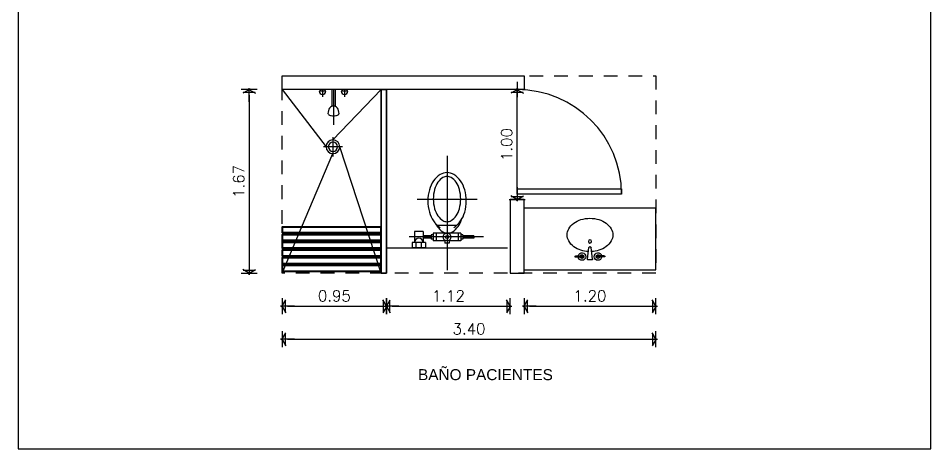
# Model space of a CAD drawing. Header units: millimetres. Extents: x 0 to 53.7, y -32.2 to -5.1.
# Drawn here: x 0 to 8.3, y -32.16 to -28.25 of the extents above; entities that cross this region are included whole.
import ezdxf

# ---------------------------------------------------------------- set-up
doc = ezdxf.new("R2010")
doc.units = ezdxf.units.MM
doc.header["$MEASUREMENT"] = 0
doc.linetypes.add('HIDDEN2', pattern=[0.1875, 0.125, -0.0625])
for name, color, linetype in [('Aux', 8, 'Continuous'), ('Can', 6, 'Continuous'), ('Cot', 8, 'Continuous'), ('Mob', 8, 'Continuous'), ('Mur', 3, 'Continuous'), ('Proy', 9, 'HIDDEN2'), ('Tex', 2, 'Continuous')]:
    doc.layers.add(name, color=color, linetype=linetype)
doc.styles.add('ARIAL', font='arial.ttf')
doc.styles.add('ROMANS', font='romans.shx')
doc.dimstyles.new('PAÑO', dxfattribs={"dimscale": 0.5, "dimtxt": 0.2, "dimasz": 0.1, "dimexe": 0.18, "dimexo": 0.0625, "dimgap": 0.09, "dimtad": 1, "dimzin": 0, "dimdsep": 46, "dimtxsty": 'ROMANS', "dimblk1": 'COTP', "dimblk2": 'COTP', "dimsah": 1, "dimcen": 0.09, "dimse1": 1, "dimse2": 1, "dimclrd": 256, "dimclrt": 2, "dimaunit": 1, "dimadec": 0, "dimazin": 0, "dimtfac": 1, "dimtix": 1, "dimtmove": 2, "dimatfit": 0, "dimldrblk": 'COTP', "dimfxl": 0.18, "dimtolj": 1, "dimtzin": 0, "dimarcsym": 0})

# ---------------------------------------------------------------- blocks, each defined once
blk = doc.blocks.new('PTD')
at = {"color": 0, "linetype": 'ByBlock'}
blk.add_line((-0.0734, 0), (0.0734, 0), dxfattribs=at)
blk.add_lwpolyline([(1, 0), (0.95, 0), (0.95, 1), (1, 1)], close=True, dxfattribs=at)
blk.add_arc((1, 0), 1, 90, 180, dxfattribs=at)
blk = doc.blocks.new('lavabo ovalado')
for p, q in [((0.0148, 0.1688), (-0.0147, 0.1688)), ((-0.1364, 0.1404), (-0.0559, 0.1405)), ((-0.1364, 0.1404), (-0.0559, 0.1405)), ((-0.1364, 0.1377), (-0.1364, 0.1404)), ((-0.1364, 0.1377), (-0.1364, 0.1404)), ((-0.1293, 0.1305), (-0.057, 0.1306)), ((-0.1293, 0.1305), (-0.057, 0.1306)), ((-0.0218, 0.1611), (-0.0097, 0.0552)), ((-0.0218, 0.1611), (-0.0097, 0.0552)), ((0.0219, 0.1611), (0.0098, 0.0552)), ((0.0219, 0.1611), (0.0098, 0.0552)), ((0.1365, 0.1404), (0.056, 0.1405)), ((0.1365, 0.1404), (0.056, 0.1405)), ((0.1294, 0.1305), (0.0571, 0.1306)), ((0.1294, 0.1305), (0.0571, 0.1306)), ((0.1365, 0.1377), (0.1365, 0.1404)), ((0.1365, 0.1377), (0.1365, 0.1404)), ((0.0027, 0.0487), (-0.0027, 0.0487))]:
    blk.add_line(p, q)
blk.add_circle((0, 0), 0.0148)
for centre, radius, start, end in [((-0.0723, 0.1373), 0.0345, 191.23833, 174.74552), ((-0.0147, 0.1617), 0.00711, 89.98224, 185.15049), ((-0.0147, 0.1617), 0.00711, 89.98224, 185.15049), ((0.0148, 0.1617), 0.00711, 354.81399, 89.98224), ((0.0725, 0.1373), 0.0345, 5.25448, 348.76167), ((-0.1293, 0.1377), 0.00711, 180.01776, 270.01776), ((-0.1293, 0.1377), 0.00711, 180.01776, 270.01776), ((-0.0723, 0.1373), 0.0167, 203.66645, 169.09874), ((-0.0001, -0.1922), 0.2841, 92.78852, 106.76595), ((-0.0001, -0.1922), 0.2841, 73.19854, 87.17477), ((0.0725, 0.1373), 0.0167, 10.90126, 336.33355), ((0.1294, 0.1377), 0.00711, 269.98224, 359.98224), ((0.1294, 0.1377), 0.00711, 269.98224, 359.98224), ((-0.0499, -0.0854), 0.1647, 126.04229, 150.34837), ((-0.0197, -0.1268), 0.2159, 106.76595, 126.04229), ((-0.0027, 0.0558), 0.00711, 185.15049, 269.98224), ((0.0027, 0.0558), 0.00711, 269.98224, 354.81399), ((0.0197, -0.1269), 0.2159, 53.92219, 73.19854), ((0.0498, -0.0855), 0.1647, 29.61612, 53.92219), ((-0.096, -0.0592), 0.1116, 150.34837, 179.98224), ((-0.096, -0.0592), 0.1116, 179.98224, 209.61612), ((0.096, -0.0592), 0.1116, 330.34837, 359.98224), ((0.096, -0.0592), 0.1116, 359.98224, 29.61612), ((-0.0499, -0.0329), 0.1647, 209.61612, 233.92219), ((0.0498, -0.033), 0.1647, 306.04229, 330.34837), ((-0.0197, 0.0084), 0.2159, 233.92219, 253.19854), ((0, 0.0738), 0.2841, 253.19854, 269.98224), ((0, 0.0738), 0.2841, 269.98224, 286.76595), ((0.0197, 0.0084), 0.2159, 286.76595, 306.04229)]:
    blk.add_arc(centre, radius, start, end)
blk = doc.blocks.new('REG')
for p, q in [((-0.12, 0.0003), (-0.12, -0.0147)), ((-0.1, 0.0003), (-0.1, -0.0647)), ((-0.08, 0.0003), (-0.08, -0.0147)), ((-0.015, 0.0003), (-0.015, -0.1515)), ((0, 0.0003), (0, -0.3195)), ((0.015, 0.0003), (0.015, -0.1515)), ((0.08, 0.0003), (0.08, -0.0147)), ((0.1, 0.0003), (0.1, -0.0647)), ((0.12, 0.0003), (0.12, -0.0147))]:
    blk.add_line(p, q)
for points in [[(-0.13, -0.0147, 1), (-0.07, -0.0147)], [(0.07, -0.0147, 1), (0.13, -0.0147)], [(-0.0356, -0.1688, 0.083713), (-0.0463, -0.1906, 0.072547), (-0.0504, -0.2183, 0.137637), (-0.0472, -0.2247, 0.097247), (-0.0353, -0.2324, 0.05423), (-0.0203, -0.2366, 0.041158), (0, -0.2383, 0.041158), (0.0203, -0.2366, 0.05423), (0.0353, -0.2324, 0.097247), (0.0472, -0.2247, 0.137637), (0.0504, -0.2183, 0.072547), (0.0463, -0.1906, 0.083713), (0.0356, -0.1688, 0.106586), (0.0184, -0.1532, 0.131323), (0, -0.1483, 0.131323), (-0.0184, -0.1532, 0.106586)]]:
    blk.add_lwpolyline(points, format="xyb", close=True)
blk = doc.blocks.new('COLAD')
for p, q in [((0, 0.0875), (0, -0.0875)), ((-0.0875, 0), (0.0875, 0))]:
    blk.add_line(p, q)
for radius in [0.0625, 0.0425]:
    blk.add_circle((0, 0), radius)
blk = doc.blocks.new('A$C3AD534CF')
at = {"lineweight": 40}
for points in [[(0.9, 0.35), (0, 0.35), (0, 0.4), (0.9, 0.4)], [(0.9, 0.28), (0, 0.28), (0, 0.33), (0.9, 0.33)], [(0.9, 0.21), (0, 0.21), (0, 0.26), (0.9, 0.26)], [(0.9, 0.14), (0, 0.14), (0, 0.19), (0.9, 0.19)], [(0.9, 0.07), (0, 0.07), (0, 0.12), (0.9, 0.12)], [(0.9, 0), (0, 0), (0, 0.05), (0.9, 0.05)]]:
    blk.add_lwpolyline(points, close=True, dxfattribs=at)
at = {"lineweight": 40, "elevation": 0.1159}
for points in [[(0.1242, 0.35), (0.1242, 0.33)], [(0.1542, 0.33), (0.1542, 0.35)], [(0.7458, 0.33), (0.7458, 0.35)], [(0.7758, 0.35), (0.7758, 0.33)], [(0.1242, 0.28), (0.1242, 0.26)], [(0.1542, 0.26), (0.1542, 0.28)], [(0.7458, 0.26), (0.7458, 0.28)], [(0.7758, 0.28), (0.7758, 0.26)], [(0.1242, 0.21), (0.1242, 0.19)], [(0.1542, 0.19), (0.1542, 0.21)], [(0.7458, 0.19), (0.7458, 0.21)], [(0.7758, 0.21), (0.7758, 0.19)], [(0.1242, 0.14), (0.1242, 0.12)], [(0.1542, 0.12), (0.1542, 0.14)], [(0.7458, 0.12), (0.7458, 0.14)], [(0.7758, 0.14), (0.7758, 0.12)], [(0.1242, 0.07), (0.1242, 0.05)], [(0.1542, 0.05), (0.1542, 0.07)], [(0.7458, 0.05), (0.7458, 0.07)], [(0.7758, 0.07), (0.7758, 0.05)]]:
    blk.add_lwpolyline(points, dxfattribs=at)
blk = doc.blocks.new('913')
for p, q in [((0.055, -0.3314), (0.055, 0.3443)), ((0.005, 0.316), (-0.045, 0.316)), ((-0.045, 0.196), (-0.045, 0.316)), ((-0.045, 0.281), (0.005, 0.281)), ((0.005, 0.196), (0.005, 0.316)), ((0.105, 0.295), (0.005, 0.295)), ((0.105, 0.217), (0.105, 0.295)), ((0.4, 0.2721), (0.4, -0.2737)), ((-0.045, 0.231), (0.005, 0.231)), ((0.005, 0.196), (-0.045, 0.196)), ((0.105, 0.217), (0.005, 0.217)), ((0.065, 0.215), (0.045, 0.215)), ((0.045, 0.145), (0.045, 0.215)), ((0.065, 0.145), (0.065, 0.215)), ((0.02, 0.02), (0.02, 0.125)), ((0.09, 0.125), (0.02, 0.125)), ((0.09, 0.1), (0.02, 0.1)), ((0.075, 0.145), (0.035, 0.145)), ((0.035, 0.125), (0.035, 0.145)), ((0.075, 0.125), (0.075, 0.145)), ((0.09, -0.125), (0.09, 0.125)), ((0.16, -0.0872), (0.16, 0.0872)), ((0.7913, 0), (-0.2457, 0)), ((0, -0.02), (0, 0.02)), ((0.02, 0.02), (0, 0.02)), ((0.02, -0.0004), (0.02, 0.0004)), ((0.02, -0.02), (0, -0.02)), ((0.02, -0.125), (0.02, -0.02)), ((0.09, -0.1), (0.02, -0.1)), ((0.09, -0.125), (0.02, -0.125)), ((0.035, -0.145), (0.035, -0.125)), ((0.075, -0.145), (0.035, -0.145)), ((0.045, -0.2434), (0.045, -0.145)), ((0.065, -0.2434), (0.065, -0.145)), ((0.075, -0.145), (0.075, -0.125)), ((0.065, -0.2434), (0.045, -0.2434))]:
    blk.add_line(p, q)
for points in [[(0.3825, 0.175, 0.068718), (0.2802, 0.1609, 0.08081), (0.2004, 0.1237, 0.107035), (0.1427, 0.0631, 0.137685)], [(0.1427, -0.0631, 0.107035), (0.2004, -0.1237, 0.08081), (0.2802, -0.1609, 0.068718), (0.3825, -0.175, 0.068718), (0.4848, -0.1609, 0.08081), (0.5645, -0.1237, 0.107035), (0.6222, -0.0631, 0.137685), (0.6399, 0, 0.137685), (0.6222, 0.0631, 0.107035), (0.5645, 0.1237, 0.08081), (0.4848, 0.1609, 0.068718), (0.3825, 0.175, 0.068718)], [(0.1761, 0.1042, 0.02845), (0.1511, 0.0892, 0.107006), (0.1018, 0.0371, 0.137077), (0.0898, -0.0058, 0.137077), (0.1018, -0.0487, 0.107006), (0.1511, -0.1008, 0.081086), (0.2258, -0.1357, 0.040889)]]:
    blk.add_lwpolyline(points, format="xyb")
blk.add_lwpolyline([(0.4, 0.125, 0.069072), (0.312, 0.1128, 0.081086), (0.2473, 0.0825, 0.107006), (0.2046, 0.0374, 0.137077), (0.1942, 0.0002, 0.137077), (0.2046, -0.037, 0.107006), (0.2473, -0.0821, 0.081086), (0.312, -0.1124, 0.069072), (0.4, -0.1246, 0.069072), (0.488, -0.1124, 0.081086), (0.5527, -0.0821, 0.107006), (0.5954, -0.037, 0.137077), (0.6058, 0.0002, 0.137077), (0.5954, 0.0374, 0.107006), (0.5527, 0.0825, 0.081086), (0.488, 0.1128, 0.069072)], format="xyb", close=True)
for radius in [0.035, 0.015]:
    blk.add_circle((0.055, 0), radius)
blk.add_arc((0.005, 0.256), 0.039, 270, 90)
blk = doc.blocks.new('COTP')
at = {"color": 0}
for p, q in [((-2.24, 0), (0.28, 0)), ((0, -1.45), (0, 1.45))]:
    blk.add_line(p, q, dxfattribs=at)
at = {"color": 2}
for p, q in [((0.1, -0.17), (-0.67, 1.16)), ((0.1, 0.17), (-0.67, -1.16)), ((-0.56, -1.11), (-0.56, 1.11))]:
    blk.add_line(p, q, dxfattribs=at)
blk = doc.blocks.new('*D111')
at = {"layer": 'Cot', "lineweight": -2, "transparency": 16777216}
blk.add_line((2.1003, -28.9469), (2.1003, -30.5169), dxfattribs=at)
at = {"layer": 'Defpoints', "color": 0, "transparency": 16777216}
for p in [(2.4003, -28.8969), (2.1003, -30.5669), (2.4003, -30.5669)]:
    blk.add_point(p, dxfattribs=at)
at = {"layer": 'Cot', "lineweight": -2, "transparency": 16777216, "xscale": 0.05, "yscale": 0.05, "zscale": 0.05}
for p, rotation in [((2.1003, -28.8969), 90), ((2.1003, -30.5669), 270)]:
    blk.add_blockref('COTP', p, dxfattribs=dict(at, rotation=rotation))
at = {"layer": 'Cot', "color": 2, "transparency": 16777216, "insert": (2.0053, -29.7319), "char_height": 0.1, "attachment_point": 5, "rotation": 90, "style": 'ROMANS'}
blk.add_mtext('\\A1;1.67', dxfattribs=at)
blk = doc.blocks.new('*D112')
at = {"layer": 'Cot', "lineweight": -2, "transparency": 16777216}
blk.add_line((2.4503, -30.8669), (3.3003, -30.8669), dxfattribs=at)
at = {"layer": 'Defpoints', "color": 0, "transparency": 16777216}
for p in [(2.4003, -30.5669), (3.3503, -30.5669), (3.3503, -30.8669)]:
    blk.add_point(p, dxfattribs=at)
at = {"layer": 'Cot', "lineweight": -2, "transparency": 16777216, "xscale": 0.05, "yscale": 0.05, "zscale": 0.05, "rotation": 180}
blk.add_blockref('COTP', (2.4003, -30.8669), dxfattribs=at)
at = {"layer": 'Cot', "lineweight": -2, "transparency": 16777216, "xscale": 0.05, "yscale": 0.05, "zscale": 0.05}
blk.add_blockref('COTP', (3.3503, -30.8669), dxfattribs=at)
at = {"layer": 'Cot', "color": 2, "transparency": 16777216, "insert": (2.8753, -30.7719), "char_height": 0.1, "attachment_point": 5, "style": 'ROMANS'}
blk.add_mtext('\\A1;0.95', dxfattribs=at)
blk = doc.blocks.new('*D113')
at = {"layer": 'Cot', "lineweight": -2, "transparency": 16777216}
blk.add_line((3.4003, -30.8669), (4.4253, -30.8669), dxfattribs=at)
at = {"layer": 'Defpoints', "color": 0, "transparency": 16777216}
for p in [(3.3503, -30.5669), (4.4753, -30.5669), (4.4753, -30.8669)]:
    blk.add_point(p, dxfattribs=at)
at = {"layer": 'Cot', "lineweight": -2, "transparency": 16777216, "xscale": 0.05, "yscale": 0.05, "zscale": 0.05, "rotation": 180}
blk.add_blockref('COTP', (3.3503, -30.8669), dxfattribs=at)
at = {"layer": 'Cot', "lineweight": -2, "transparency": 16777216, "xscale": 0.05, "yscale": 0.05, "zscale": 0.05}
blk.add_blockref('COTP', (4.4753, -30.8669), dxfattribs=at)
at = {"layer": 'Cot', "color": 2, "transparency": 16777216, "insert": (3.9128, -30.7719), "char_height": 0.1, "attachment_point": 5, "style": 'ROMANS'}
blk.add_mtext('\\A1;1.12', dxfattribs=at)
blk = doc.blocks.new('*D114')
at = {"layer": 'Cot', "lineweight": -2, "transparency": 16777216}
blk.add_line((4.6503, -30.8669), (5.7503, -30.8669), dxfattribs=at)
at = {"layer": 'Defpoints', "color": 0, "transparency": 16777216}
for p in [(4.6003, -30.5669), (5.8003, -30.5669), (5.8003, -30.8669)]:
    blk.add_point(p, dxfattribs=at)
at = {"layer": 'Cot', "lineweight": -2, "transparency": 16777216, "xscale": 0.05, "yscale": 0.05, "zscale": 0.05, "rotation": 180}
blk.add_blockref('COTP', (4.6003, -30.8669), dxfattribs=at)
at = {"layer": 'Cot', "lineweight": -2, "transparency": 16777216, "xscale": 0.05, "yscale": 0.05, "zscale": 0.05}
blk.add_blockref('COTP', (5.8003, -30.8669), dxfattribs=at)
at = {"layer": 'Cot', "color": 2, "transparency": 16777216, "insert": (5.2003, -30.7719), "char_height": 0.1, "attachment_point": 5, "style": 'ROMANS'}
blk.add_mtext('\\A1;1.20', dxfattribs=at)
blk = doc.blocks.new('*D115')
at = {"layer": 'Cot', "lineweight": -2, "transparency": 16777216}
blk.add_line((2.4503, -31.1669), (5.7503, -31.1669), dxfattribs=at)
at = {"layer": 'Defpoints', "color": 0, "transparency": 16777216}
for p in [(2.4003, -30.5669), (5.8003, -30.5669), (5.8003, -31.1669)]:
    blk.add_point(p, dxfattribs=at)
at = {"layer": 'Cot', "lineweight": -2, "transparency": 16777216, "xscale": 0.05, "yscale": 0.05, "zscale": 0.05, "rotation": 180}
blk.add_blockref('COTP', (2.4003, -31.1669), dxfattribs=at)
at = {"layer": 'Cot', "lineweight": -2, "transparency": 16777216, "xscale": 0.05, "yscale": 0.05, "zscale": 0.05}
blk.add_blockref('COTP', (5.8003, -31.1669), dxfattribs=at)
at = {"layer": 'Cot', "color": 2, "transparency": 16777216, "insert": (4.1003, -31.0719), "char_height": 0.1, "attachment_point": 5, "style": 'ROMANS'}
blk.add_mtext('\\A1;3.40', dxfattribs=at)
blk = doc.blocks.new('*D116')
at = {"layer": 'Cot', "lineweight": -2, "transparency": 16777216}
blk.add_line((4.5378, -29.8469), (4.5378, -28.9469), dxfattribs=at)
at = {"layer": 'Defpoints', "color": 0, "transparency": 16777216}
for p in [(4.5378, -28.8969), (4.6003, -28.8969), (4.6003, -29.8969)]:
    blk.add_point(p, dxfattribs=at)
at = {"layer": 'Cot', "lineweight": -2, "transparency": 16777216, "xscale": 0.05, "yscale": 0.05, "zscale": 0.05}
for p, rotation in [((4.5378, -28.8969), 90), ((4.5378, -29.8969), 270)]:
    blk.add_blockref('COTP', p, dxfattribs=dict(at, rotation=rotation))
at = {"layer": 'Cot', "color": 2, "transparency": 16777216, "insert": (4.4428, -29.3969), "char_height": 0.1, "attachment_point": 5, "rotation": 90, "style": 'ROMANS'}
blk.add_mtext('\\A1;1.00', dxfattribs=at)

msp = doc.modelspace()

# ---------------------------------------------------------------- linework, layer by layer
at = {"layer": 'Aux'}
msp.add_lwpolyline([(4.6003, -30.5369), (5.8003, -30.5369), (5.8003, -29.9744), (4.6003, -29.9744)], dxfattribs=at)
at = {"layer": 'Mob'}
for p, q in [((2.4003, -28.8969), (2.8003, -29.4169)), ((3.3003, -28.8969), (2.8628, -29.3544)), ((3.3003, -30.5669), (2.9253, -29.4169)), ((2.4003, -30.5669), (2.8628, -29.4794))]:
    msp.add_line(p, q, dxfattribs=at)
at = {"layer": 'Mob', "linetype": 'Continuous'}
msp.add_line((3.3503, -30.3369), (4.4503, -30.3369), dxfattribs=at)
at = {"layer": 'Mob'}
for points in [[(3.3503, -28.8969), (3.3503, -30.5669), (3.3003, -30.5669), (3.3003, -28.8969)], [(3.3503, -30.5669), (3.3503, -28.8969), (3.3003, -28.8969), (3.3003, -30.5669)]]:
    msp.add_lwpolyline(points, close=True, dxfattribs=at)
at = {"layer": 'Mur'}
msp.add_line((2.4003, -28.8969), (2.4003, -28.7719), dxfattribs=at)
msp.add_lwpolyline([(2.4003, -28.7719), (4.6003, -28.7719), (4.6003, -28.8969), (2.4003, -28.8969)], dxfattribs=at)
msp.add_lwpolyline([(4.6003, -29.8969), (4.4753, -29.8969), (4.4753, -30.5669), (4.6003, -30.5669)], close=True, dxfattribs=at)
at = {"layer": 'Proy'}
msp.add_lwpolyline([(2.4003, -28.7719), (5.8003, -28.7719), (5.8003, -30.5669), (2.4003, -30.5669)], close=True, dxfattribs=at)
at = {"layer": 'Tex'}
msp.add_lwpolyline([(0, -28.1617), (0, -32.1617), (8.3, -32.1617), (8.3, -18.9117)], dxfattribs=at)

# ---------------------------------------------------------------- block references
at = {"layer": 'Can', "xscale": 0.9500000000002728, "yscale": 0.9500000000002728, "zscale": 0.9500000000002728, "rotation": 270}
msp.add_blockref('PTD', (4.5378, -28.8969), dxfattribs=at)
at = {"layer": 'Mob'}
msp.add_blockref('REG', (2.8678, -28.8972), dxfattribs=at)
at = {"layer": 'Mob', "xscale": -1}
msp.add_blockref('COLAD', (2.8628, -29.4169), dxfattribs=at)
at = {"layer": 'Mob', "linetype": 'Continuous', "rotation": 90}
msp.add_blockref('913', (3.9003, -30.2919), dxfattribs=at)
at = {"layer": 'Mob', "linetype": 'Continuous', "xscale": -1, "rotation": 180}
msp.add_blockref('lavabo ovalado', (5.2003, -30.2772), dxfattribs=at)
at = {"layer": 'Mob', "xscale": -1, "rotation": 180}
msp.add_blockref('A$C3AD534CF', (2.4003, -30.1469), dxfattribs=at)

# ---------------------------------------------------------------- texts
at = {"layer": 'Tex', "style": 'ARIAL'}
msp.add_text('BAÑO PACIENTES', height=0.1, dxfattribs=at).set_placement((3.6363, -31.5383))

# ---------------------------------------------------------------- dimensions: what is measured, and where the dimension line sits
at = {"layer": 'Cot'}
for base, p1, p2, picture, middle in [((2.1003, -30.5669), (2.4003, -28.8969), (2.4003, -30.5669), '*D111', (2.0053, -29.7319)), ((4.5378, -28.8969), (4.6003, -29.8969), (4.6003, -28.8969), '*D116', (4.4428, -29.3969))]:
    dim = msp.add_linear_dim(base=base, p1=p1, p2=p2, angle=90, dimstyle='PAÑO', dxfattribs=at)
    dim.commit()
    dim.dimension.update_dxf_attribs({"geometry": picture, "text_midpoint": middle})
for base, p1, p2, picture, middle in [((3.3503, -30.8669), (2.4003, -30.5669), (3.3503, -30.5669), '*D112', (2.8753, -30.7719)), ((5.8003, -31.1669), (2.4003, -30.5669), (5.8003, -30.5669), '*D115', (4.1003, -31.0719)), ((4.475326, -30.866881), (3.350327, -30.566881), (4.475326, -30.566881), '*D113', (3.912826, -30.771881)), ((5.8003, -30.8669), (4.6003, -30.5669), (5.8003, -30.5669), '*D114', (5.2003, -30.7719))]:
    dim = msp.add_linear_dim(base=base, p1=p1, p2=p2, dimstyle='PAÑO', dxfattribs=at)
    dim.commit()
    dim.dimension.update_dxf_attribs({"geometry": picture, "text_midpoint": middle})

doc.saveas('drawing.dxf')
